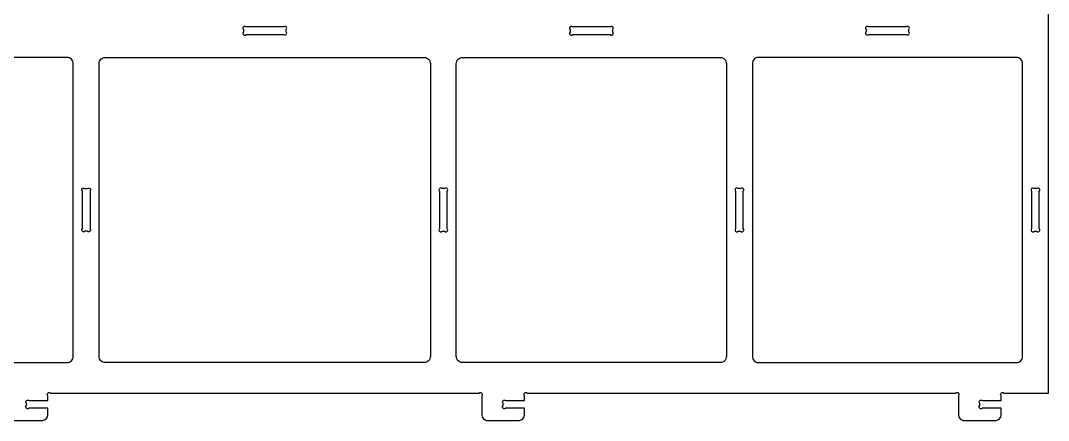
# Model space of a CAD drawing. Extents: x 8501 to 11256, y 293 to 1807.
# Drawn here: x 10097.8 to 10501.9, y 1118.1 to 1275.4 of the extents above; entities that cross this region are included whole.
import ezdxf

# ---------------------------------------------------------------- set-up
doc = ezdxf.new("R2010")
doc.units = 0
doc.header["$MEASUREMENT"] = 0
doc.layers.add('LAYER_1', color=18, linetype='CONTINUOUS')

msp = doc.modelspace()

# ---------------------------------------------------------------- linework, layer by layer
at = {"layer": 'LAYER_1'}
msp.add_lwpolyline([(10094.09, 1118.11), (10106.09, 1118.11, 0.414214), (10108.49, 1120.51), (10108.49, 1122.91), (10101.15, 1122.91, -1), (10100.09, 1123.97), (10100.09, 1124.85, -1), (10101.15, 1125.91), (10108.49, 1125.91), (10108.49, 1127.85, -1), (10109.55, 1128.91), (10278.03, 1128.91, -1), (10279.09, 1127.85), (10279.09, 1120.51, 0.414214), (10281.49, 1118.11), (10293.49, 1118.11, 0.414214), (10295.89, 1120.51), (10295.89, 1122.91), (10288.55, 1122.91, -1), (10287.49, 1123.97), (10287.49, 1124.85, -1), (10288.55, 1125.91), (10295.89, 1125.91), (10295.89, 1127.85, -1), (10296.95, 1128.91), (10465.43, 1128.91, -1), (10466.49, 1127.85), (10466.49, 1120.51, 0.414214), (10468.89, 1118.11), (10480.89, 1118.11, 0.414214), (10483.29, 1120.51), (10483.29, 1122.91), (10475.95, 1122.91, -1), (10474.89, 1123.97), (10474.89, 1124.85, -1), (10475.95, 1125.91), (10483.29, 1125.91), (10483.29, 1127.85, -1), (10484.35, 1128.91), (10501.89, 1128.91), (10501.89, 1412.85, -1)], format="xyb", dxfattribs=at)
for points in [[(10186.45, 1269.91), (10201.13, 1269.91, 1), (10202.19, 1270.97), (10202.19, 1271.85, 1), (10201.13, 1272.91), (10186.45, 1272.91, 1), (10185.39, 1271.85), (10185.39, 1270.97, 1)], [(10314.85, 1269.91), (10329.53, 1269.91, 1), (10330.59, 1270.97), (10330.59, 1271.85, 1), (10329.53, 1272.91), (10314.85, 1272.91, 1), (10313.79, 1271.85), (10313.79, 1270.97, 1)], [(10431.25, 1269.91), (10445.93, 1269.91, 1), (10446.99, 1270.97), (10446.99, 1271.85, 1), (10445.93, 1272.91), (10431.25, 1272.91, 1), (10430.19, 1271.85), (10430.19, 1270.97, 1)], [(10014.69, 1140.91), (10116.09, 1140.91, 0.414214), (10118.49, 1143.31), (10118.49, 1258.51, 0.414214), (10116.09, 1260.91), (10014.69, 1260.91, 0.414214), (10012.29, 1258.51), (10012.29, 1143.31, 0.414214)], [(10256.49, 1140.91), (10131.09, 1140.91, -0.414214), (10128.69, 1143.31), (10128.69, 1258.51, -0.414214), (10131.09, 1260.91), (10256.49, 1260.91, -0.414214), (10258.89, 1258.51), (10258.89, 1143.31, -0.414214)], [(10372.89, 1140.91), (10271.49, 1140.91, -0.414214), (10269.09, 1143.31), (10269.09, 1258.51, -0.414214), (10271.49, 1260.91), (10372.89, 1260.91, -0.414214), (10375.29, 1258.51), (10375.29, 1143.31, -0.414214)], [(10489.29, 1140.91, 0.414214), (10491.69, 1143.31), (10491.69, 1258.51, 0.414214), (10489.29, 1260.91), (10387.89, 1260.91, 0.414214), (10385.49, 1258.51), (10385.49, 1143.31, 0.414214), (10387.89, 1140.91)], [(10125.09, 1208.25), (10125.09, 1193.57, -1), (10124.03, 1192.51), (10123.15, 1192.51, -1), (10122.09, 1193.57), (10122.09, 1208.25, -1), (10123.15, 1209.31), (10124.03, 1209.31, -1)], [(10262.49, 1208.25), (10262.49, 1193.57, 1), (10263.55, 1192.51), (10264.43, 1192.51, 1), (10265.49, 1193.57), (10265.49, 1208.25, 1), (10264.43, 1209.31), (10263.55, 1209.31, 1)], [(10378.89, 1208.25), (10378.89, 1193.57, 1), (10379.95, 1192.51), (10380.83, 1192.51, 1), (10381.89, 1193.57), (10381.89, 1208.25, 1), (10380.83, 1209.31), (10379.95, 1209.31, 1)], [(10495.29, 1208.25), (10495.29, 1193.57, 1), (10496.35, 1192.51), (10497.23, 1192.51, 1), (10498.29, 1193.57), (10498.29, 1208.25, 1), (10497.23, 1209.31), (10496.35, 1209.31, 1)]]:
    msp.add_lwpolyline(points, format="xyb", close=True, dxfattribs=at)

doc.saveas('drawing.dxf')
